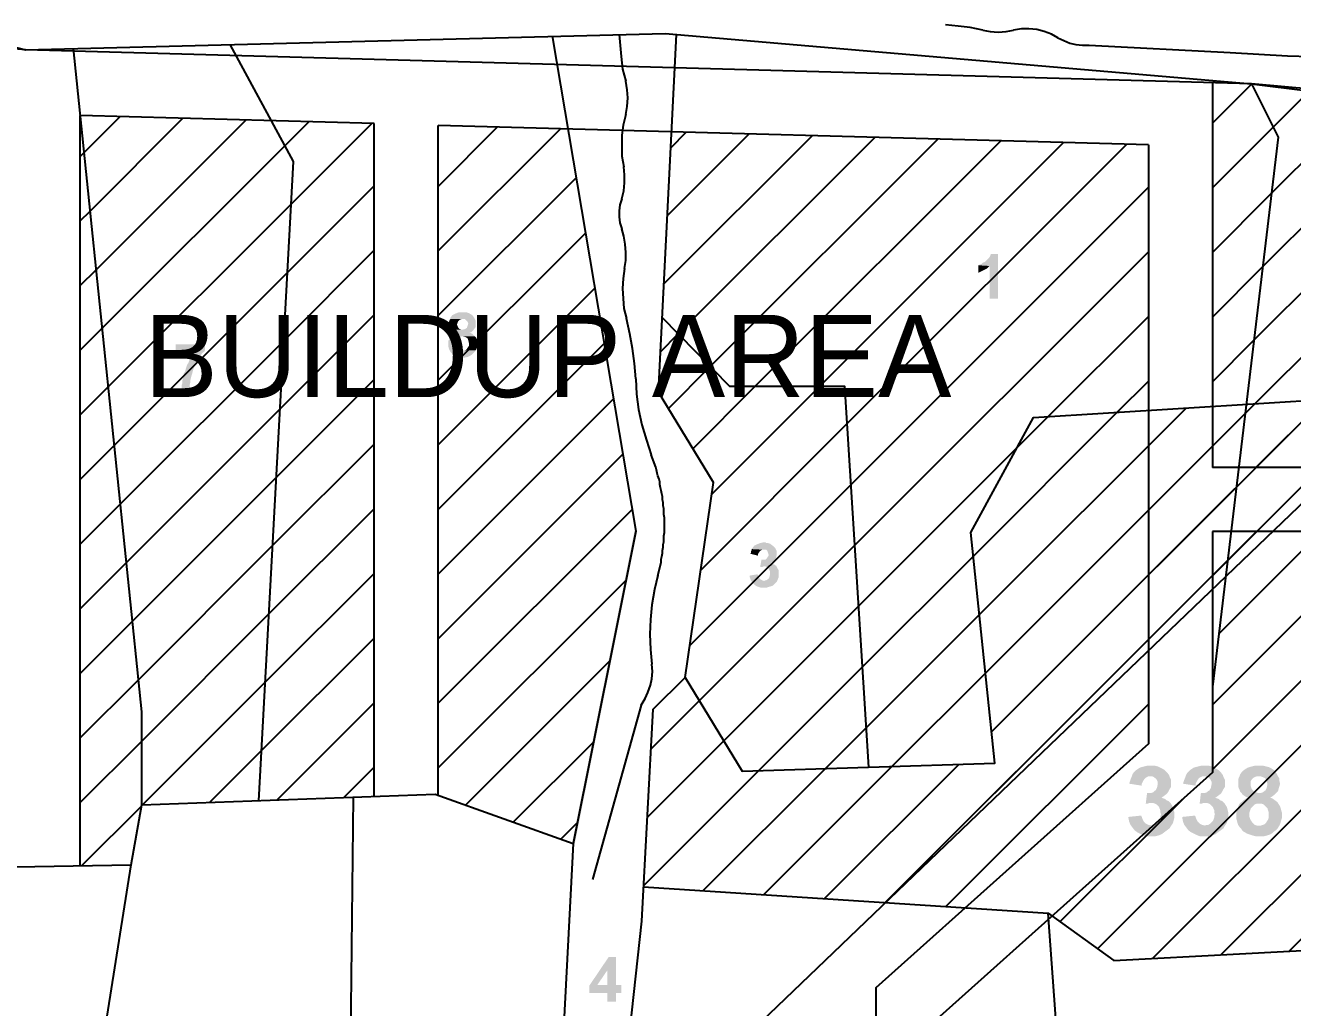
# Model space of a CAD drawing. Header units: metres. Extents: x 297 to 3998, y 336 to 1712.
# Drawn here: x 3133.6 to 3272.2, y 856.9 to 964.4 of the extents above; entities that cross this region are included whole.
import ezdxf

# ---------------------------------------------------------------- set-up
doc = ezdxf.new("R2010")
doc.units = ezdxf.units.M
doc.header["$MEASUREMENT"] = 0
doc.styles.get("Standard").update_dxf_attribs({"font": 'CENSCBK.TTF'})
pattern_1 = [(45, (-2513.5867, 677.9554), (-3.535534, 3.535534), [])]

msp = doc.modelspace()

# ---------------------------------------------------------------- hatches: boundary and pattern name
h = msp.add_hatch()
h.set_pattern_fill('ANSI31', color=2, scale=40, style=0)
h.set_pattern_definition(pattern_1)
h.paths.add_polyline_path([(3270.643, 952.201), (3267.734, 958.018), (3263.458, 958.137), (3263.458, 922.727), (3267.151, 922.956)])
h = msp.add_hatch()
h.set_pattern_fill('ANSI31', color=2, scale=40, style=0)
h.set_pattern_definition(pattern_1)
h.paths.add_polyline_path([(3267.734, 958.018), (3270.643, 952.201), (3267.151, 922.956), (3284.897, 924.057), (3285.443, 923.813), (3313.836, 951.036), (3292.969, 954.891)])
h = msp.add_hatch()
h.set_pattern_fill('ANSI31', color=2, scale=40, style=0)
h.set_pattern_definition(pattern_1)
h.paths.add_polyline_path([(3146.361, 889.296), (3146.361, 879.115), (3159.161, 879.579), (3162.942, 949.51), (3160.528, 953.981), (3139.625, 954.559)])
h = msp.add_hatch()
h.set_pattern_fill('ANSI31', color=2, scale=40, style=0)
h.set_pattern_definition(pattern_1)
h.paths.add_polyline_path([(3139.625, 954.559), (3139.625, 872.475), (3145.197, 872.57), (3146.361, 879.115), (3146.361, 889.296)])
h = msp.add_hatch()
h.set_pattern_fill('ANSI31', color=2, scale=40, style=0)
h.set_pattern_definition(pattern_1)
h.paths.add_polyline_path([(3159.161, 879.579), (3171.77, 880.037), (3171.77, 953.67), (3160.528, 953.981), (3162.942, 949.51)])
h = msp.add_hatch()
h.set_pattern_fill('ANSI31', color=2, scale=40, style=0)
h.set_pattern_definition(pattern_1)
h.paths.add_polyline_path([(3178.77, 880.158), (3193.558, 874.897), (3200.393, 909.076), (3192.951, 953.084), (3178.77, 953.476)])
h = msp.add_hatch()
h.set_pattern_fill('ANSI31', color=2, scale=40, style=0)
h.set_pattern_definition(pattern_1)
h.paths.add_polyline_path([(3256.458, 951.327), (3204.296, 952.77), (3203.276, 932.445), (3210.647, 924.93), (3223.228, 924.93), (3225.846, 883.26), (3230.115, 883.395), (3238.786, 892.151), (3237.046, 908.931), (3243.881, 921.512), (3256.458, 922.292)])
at = {"linetype": 'Continuous'}
for points in [[(3240.027, 939.401), (3239.227, 939.401), (3239.154, 939.183), (3239.009, 938.965), (3238.864, 938.82), (3238.718, 938.674), (3238.573, 938.529), (3238.355, 938.456), (3238.209, 938.311), (3237.991, 938.238), (3237.845, 938.165), (3239.082, 938.092), (3239.082, 934.529), (3240.027, 934.529)], [(3237.845, 938.165), (3237.845, 937.365), (3237.918, 937.365), (3238.209, 937.511), (3238.5, 937.656), (3238.791, 937.802), (3239.009, 938.02), (3239.082, 938.092)], [(3181.413, 933.002), (3181.34, 933.002), (3180.977, 933.002), (3180.613, 932.856), (3180.322, 932.711), (3180.104, 932.42), (3180.104, 932.275), (3181.413, 932.275), (3181.704, 932.275), (3181.849, 932.129), (3181.995, 931.984), (3182.067, 931.766), (3181.995, 931.547), (3181.922, 931.329), (3181.704, 931.184), (3181.413, 931.111), (3180.249, 931.111), (3180.322, 930.966), (3180.395, 930.893), (3180.54, 930.82), (3180.686, 930.82), (3180.54, 930.675), (3180.395, 930.675), (3180.177, 930.457), (3180.031, 930.166), (3179.886, 929.875), (3179.886, 929.584), (3179.886, 929.293), (3179.959, 929.002), (3180.104, 928.711), (3180.322, 928.493), (3180.395, 928.42), (3180.468, 928.348), (3180.758, 928.202), (3181.049, 928.129), (3181.34, 928.057), (3181.631, 928.057), (3181.995, 928.129), (3182.286, 928.275), (3182.504, 928.42), (3182.722, 928.639), (3182.795, 928.711), (3182.867, 928.857), (3181.413, 928.857), (3181.195, 928.857), (3180.977, 929.075), (3180.831, 929.22), (3180.758, 929.511), (3180.758, 929.657), (3180.831, 929.875), (3180.904, 930.093), (3181.122, 930.311), (3181.34, 930.384), (3181.413, 930.384), (3182.795, 930.384), (3182.649, 930.529), (3182.577, 930.602), (3182.504, 930.675), (3182.358, 930.747), (3182.213, 930.82), (3182.358, 930.82), (3182.504, 930.966), (3182.649, 931.111), (3182.867, 931.402), (3182.867, 931.766), (3182.867, 932.129), (3182.722, 932.42), (3182.504, 932.711), (3182.14, 932.929), (3181.922, 933.002), (3181.704, 933.002), (3181.631, 933.002)], [(3180.104, 932.275), (3180.031, 932.202), (3179.959, 931.984), (3179.959, 931.766), (3180.031, 931.547), (3180.104, 931.329), (3180.104, 931.184), (3180.177, 931.184), (3180.249, 931.111), (3181.413, 931.111), (3181.34, 931.111), (3181.122, 931.184), (3180.977, 931.329), (3180.904, 931.475), (3180.831, 931.693), (3180.904, 931.911), (3180.977, 932.056), (3181.122, 932.202), (3181.34, 932.275), (3181.413, 932.275)], [(3182.795, 930.384), (3181.413, 930.384), (3181.486, 930.384), (3181.777, 930.311), (3181.995, 930.166), (3182.067, 929.948), (3182.14, 929.657), (3182.14, 929.366), (3181.995, 929.148), (3181.849, 928.929), (3181.631, 928.857), (3181.486, 928.857), (3182.867, 928.857), (3182.94, 928.929), (3183.013, 929.148), (3183.013, 929.293), (3183.086, 929.511), (3183.013, 929.729), (3183.013, 929.875), (3183.013, 930.093), (3182.94, 930.238), (3182.867, 930.311)], [(3153.269, 929.511), (3150.07, 929.511), (3150.07, 928.639), (3152.179, 928.639), (3152.106, 928.566), (3151.96, 928.348), (3151.815, 928.129), (3151.67, 927.911), (3151.524, 927.693), (3151.451, 927.475), (3151.306, 927.257), (3151.233, 927.039), (3151.161, 926.82), (3151.088, 926.53), (3150.942, 926.311), (3150.942, 926.093), (3150.87, 925.802), (3150.797, 925.584), (3150.797, 925.293), (3150.724, 925.075), (3150.724, 924.857), (3150.724, 924.712), (3151.597, 924.712), (3151.597, 924.784), (3151.597, 925.075), (3151.67, 925.366), (3151.67, 925.584), (3151.742, 925.875), (3151.815, 926.166), (3151.888, 926.384), (3151.96, 926.675), (3152.033, 926.893), (3152.179, 927.184), (3152.251, 927.402), (3152.397, 927.62), (3152.542, 927.839), (3152.688, 928.129), (3152.833, 928.348), (3152.979, 928.566), (3153.197, 928.711), (3153.269, 928.857)], [(3200.248, 909.076), (3193.703, 874.824), (3193.412, 874.897)], [(3200.539, 909.076), (3200.248, 909.076), (3193.703, 874.824)], [(3213.047, 907.113), (3213.047, 906.967), (3212.974, 906.822), (3212.974, 906.676), (3212.902, 906.604), (3213.774, 906.386), (3213.774, 906.458), (3213.774, 906.604), (3213.92, 906.822), (3214.065, 906.967), (3214.211, 907.04), (3214.356, 907.04)], [(3214.429, 907.84), (3214.283, 907.84), (3213.993, 907.767), (3213.629, 907.622), (3213.338, 907.476), (3213.12, 907.185), (3213.047, 907.113), (3214.356, 907.04), (3214.647, 907.04), (3214.792, 906.895), (3214.865, 906.676), (3214.938, 906.458), (3214.865, 906.313), (3214.72, 906.095), (3214.574, 905.949), (3214.283, 905.949), (3214.138, 905.949), (3213.993, 905.149), (3214.065, 905.149), (3214.211, 905.149), (3214.356, 905.222), (3214.429, 905.222), (3215.738, 905.295), (3215.592, 905.367), (3215.52, 905.44), (3215.374, 905.44), (3215.302, 905.513), (3215.156, 905.586), (3215.374, 905.731), (3215.52, 905.876), (3215.665, 906.022), (3215.738, 906.167), (3215.811, 906.531), (3215.811, 906.895), (3215.665, 907.185), (3215.374, 907.476), (3215.083, 907.695), (3214.865, 907.767), (3214.647, 907.767), (3214.574, 907.84)], [(3215.738, 905.295), (3214.429, 905.222), (3214.574, 905.222), (3214.72, 905.149), (3214.865, 905.077), (3214.938, 904.931), (3215.011, 904.786), (3215.083, 904.64), (3215.083, 904.349), (3215.011, 904.058), (3214.938, 903.913), (3214.865, 903.84), (3214.647, 903.695), (3214.574, 903.695), (3214.429, 903.622), (3215.811, 903.549), (3215.883, 903.695), (3216.029, 904.058), (3216.029, 904.422), (3216.029, 904.786), (3215.883, 905.004), (3215.811, 905.149)], [(3213.702, 904.349), (3212.829, 904.204), (3212.829, 904.131), (3212.902, 903.913), (3212.974, 903.695), (3213.12, 903.477), (3213.265, 903.331), (3213.411, 903.186), (3213.629, 903.04), (3213.847, 902.968), (3214.065, 902.895), (3214.283, 902.895), (3214.502, 902.895), (3214.72, 902.895), (3214.938, 902.968), (3215.156, 903.04), (3215.374, 903.113), (3215.52, 903.258), (3215.738, 903.477), (3215.811, 903.549), (3214.429, 903.622), (3214.211, 903.695), (3214.065, 903.768), (3213.92, 903.913), (3213.774, 904.058), (3213.774, 904.204)], [(3256.681, 883.405), (3256.608, 883.405), (3256.317, 883.405), (3256.026, 883.333), (3255.735, 883.26), (3255.517, 883.187), (3255.299, 883.042), (3255.081, 882.896), (3254.862, 882.678), (3254.717, 882.46), (3254.644, 882.242), (3256.681, 882.242), (3256.899, 882.242), (3257.044, 882.169), (3257.335, 881.951), (3257.48, 881.66), (3257.48, 881.369), (3257.408, 881.005), (3257.262, 880.715), (3257.117, 880.642), (3256.971, 880.496), (3256.753, 880.424), (3256.535, 880.424), (3256.317, 880.424), (3256.171, 879.26), (3256.39, 879.26), (3256.608, 879.333), (3256.826, 879.333), (3258.789, 879.406), (3258.644, 879.551), (3258.426, 879.624), (3258.28, 879.769), (3258.062, 879.842), (3257.844, 879.915), (3257.917, 879.915), (3258.208, 880.133), (3258.499, 880.351), (3258.644, 880.569), (3258.789, 880.86), (3258.935, 881.078), (3258.935, 881.369), (3258.935, 881.66), (3258.935, 881.878), (3258.789, 882.169), (3258.717, 882.387), (3258.499, 882.678), (3258.28, 882.896), (3258.062, 883.042), (3257.771, 883.187), (3257.48, 883.333), (3257.19, 883.405), (3256.899, 883.405)], [(3262.571, 883.405), (3262.498, 883.405), (3262.207, 883.405), (3261.917, 883.333), (3261.626, 883.26), (3261.407, 883.187), (3261.189, 883.042), (3260.971, 882.896), (3260.753, 882.678), (3260.608, 882.46), (3260.535, 882.242), (3262.571, 882.242), (3262.789, 882.242), (3262.935, 882.169), (3263.226, 881.951), (3263.371, 881.66), (3263.371, 881.369), (3263.298, 881.005), (3263.153, 880.715), (3263.007, 880.642), (3262.862, 880.496), (3262.644, 880.424), (3262.426, 880.424), (3262.207, 880.424), (3262.062, 879.26), (3262.28, 879.26), (3262.498, 879.333), (3262.716, 879.333), (3264.68, 879.406), (3264.535, 879.551), (3264.316, 879.624), (3264.171, 879.769), (3263.953, 879.842), (3263.735, 879.915), (3263.807, 879.915), (3264.098, 880.133), (3264.389, 880.351), (3264.535, 880.569), (3264.68, 880.86), (3264.825, 881.078), (3264.825, 881.369), (3264.825, 881.66), (3264.825, 881.878), (3264.68, 882.169), (3264.607, 882.387), (3264.389, 882.678), (3264.171, 882.896), (3263.953, 883.042), (3263.662, 883.187), (3263.371, 883.333), (3263.08, 883.405), (3262.789, 883.405)], [(3268.534, 883.405), (3268.316, 883.405), (3268.098, 883.405), (3267.807, 883.333), (3267.516, 883.26), (3267.298, 883.187), (3267.08, 883.042), (3266.862, 882.896), (3266.643, 882.678), (3266.498, 882.46), (3266.425, 882.242), (3268.534, 882.242), (3268.752, 882.242), (3268.971, 882.169), (3269.261, 882.024), (3269.407, 881.733), (3269.48, 881.369), (3269.407, 881.005), (3269.261, 880.715), (3268.971, 880.496), (3268.752, 880.424), (3268.534, 880.424), (3266.643, 880.424), (3266.789, 880.205), (3266.934, 880.133), (3267.153, 879.987), (3267.371, 879.915), (3267.298, 879.915), (3267.08, 879.769), (3266.862, 879.624), (3266.716, 879.478), (3266.498, 879.333), (3266.353, 879.115), (3266.28, 878.896), (3266.207, 878.678), (3266.134, 878.46), (3266.062, 878.169), (3266.062, 877.951), (3266.062, 877.66), (3266.134, 877.442), (3266.207, 877.151), (3266.28, 876.933), (3266.425, 876.715), (3266.571, 876.569), (3266.716, 876.351), (3266.862, 876.206), (3267.007, 876.133), (3267.225, 875.988), (3267.443, 875.915), (3267.662, 875.842), (3267.88, 875.769), (3268.171, 875.697), (3268.389, 875.697), (3268.607, 875.697), (3268.898, 875.697), (3269.116, 875.697), (3269.407, 875.769), (3269.625, 875.842), (3269.843, 875.915), (3270.061, 876.06), (3270.207, 876.206), (3270.425, 876.351), (3270.57, 876.497), (3270.789, 876.86), (3268.607, 876.86), (3268.316, 876.86), (3268.098, 876.933), (3267.952, 877.078), (3267.807, 877.224), (3267.662, 877.442), (3267.589, 877.587), (3267.516, 877.806), (3267.516, 878.097), (3267.516, 878.315), (3267.589, 878.533), (3267.662, 878.751), (3267.807, 878.896), (3267.952, 879.042), (3268.098, 879.187), (3268.316, 879.26), (3268.607, 879.26), (3270.643, 879.333), (3270.498, 879.478), (3270.207, 879.696), (3269.989, 879.842), (3269.771, 879.915), (3269.916, 879.987), (3270.207, 880.205), (3270.425, 880.424), (3270.643, 880.642), (3270.716, 880.933), (3270.789, 881.151), (3270.861, 881.442), (3270.789, 881.733), (3270.789, 882.024), (3270.643, 882.242), (3270.498, 882.533), (3270.352, 882.751), (3270.134, 882.969), (3269.916, 883.114), (3269.625, 883.26), (3269.334, 883.333), (3269.043, 883.405), (3268.752, 883.405)], [(3254.644, 882.242), (3254.499, 881.878), (3254.426, 881.66), (3254.353, 881.442), (3255.735, 881.224), (3255.735, 881.442), (3255.881, 881.733), (3256.026, 881.951), (3256.171, 882.096), (3256.462, 882.242), (3256.681, 882.242)], [(3260.535, 882.242), (3260.389, 881.878), (3260.317, 881.66), (3260.244, 881.442), (3261.626, 881.224), (3261.626, 881.442), (3261.771, 881.733), (3261.917, 881.951), (3262.062, 882.096), (3262.353, 882.242), (3262.571, 882.242)], [(3266.425, 882.242), (3266.353, 882.096), (3266.28, 881.878), (3266.28, 881.733), (3266.28, 881.296), (3266.28, 881.151), (3266.353, 880.933), (3266.425, 880.787), (3266.498, 880.569), (3266.643, 880.424), (3268.534, 880.424), (3268.462, 880.424), (3268.243, 880.496), (3268.025, 880.569), (3267.88, 880.715), (3267.734, 880.933), (3267.662, 881.151), (3267.662, 881.369), (3267.662, 881.514), (3267.662, 881.733), (3267.807, 881.951), (3267.952, 882.096), (3268.098, 882.169), (3268.316, 882.242), (3268.534, 882.242)], [(3258.789, 879.406), (3256.826, 879.333), (3256.971, 879.333), (3257.19, 879.26), (3257.335, 879.187), (3257.626, 878.896), (3257.699, 878.678), (3257.771, 878.533), (3257.771, 878.315), (3257.844, 878.097), (3257.771, 877.878), (3257.771, 877.733), (3257.699, 877.515), (3257.626, 877.369), (3257.335, 877.078), (3257.117, 876.933), (3256.971, 876.933), (3256.753, 876.86), (3258.862, 876.715), (3259.008, 876.933), (3259.153, 877.151), (3259.226, 877.442), (3259.299, 877.733), (3259.299, 878.024), (3259.299, 878.315), (3259.226, 878.606), (3259.153, 878.896), (3259.008, 879.115), (3258.935, 879.26)], [(3264.68, 879.406), (3262.716, 879.333), (3262.862, 879.333), (3263.08, 879.26), (3263.226, 879.187), (3263.516, 878.896), (3263.589, 878.678), (3263.662, 878.533), (3263.662, 878.315), (3263.735, 878.097), (3263.662, 877.878), (3263.662, 877.733), (3263.589, 877.515), (3263.516, 877.369), (3263.226, 877.078), (3263.007, 876.933), (3262.862, 876.933), (3262.644, 876.86), (3264.753, 876.715), (3264.898, 876.933), (3265.044, 877.151), (3265.116, 877.442), (3265.189, 877.733), (3265.189, 878.024), (3265.189, 878.315), (3265.116, 878.606), (3265.044, 878.896), (3264.898, 879.115), (3264.825, 879.26)], [(3270.643, 879.333), (3268.607, 879.26), (3268.825, 879.26), (3269.043, 879.187), (3269.189, 879.042), (3269.334, 878.896), (3269.48, 878.751), (3269.552, 878.533), (3269.625, 878.315), (3269.625, 878.169), (3269.625, 877.951), (3269.625, 877.733), (3269.552, 877.515), (3269.407, 877.297), (3269.334, 877.151), (3269.189, 877.006), (3268.971, 876.933), (3268.752, 876.86), (3268.607, 876.86), (3270.789, 876.86), (3270.861, 877.006), (3270.934, 877.224), (3271.007, 877.515), (3271.08, 877.733), (3271.08, 878.024), (3271.08, 878.242), (3271.007, 878.46), (3270.934, 878.751), (3270.861, 878.969), (3270.716, 879.187)], [(3255.662, 877.951), (3254.281, 877.806), (3254.281, 877.66), (3254.353, 877.297), (3254.499, 876.933), (3254.717, 876.642), (3254.935, 876.351), (3255.226, 876.133), (3255.517, 875.988), (3255.808, 875.842), (3256.171, 875.697), (3256.535, 875.697), (3256.899, 875.697), (3257.262, 875.697), (3257.553, 875.769), (3257.917, 875.915), (3258.208, 876.133), (3258.499, 876.351), (3258.789, 876.569), (3258.862, 876.715), (3256.753, 876.86), (3256.462, 876.933), (3256.171, 877.078), (3255.953, 877.297), (3255.808, 877.587), (3255.735, 877.806)], [(3261.553, 877.951), (3260.171, 877.806), (3260.171, 877.66), (3260.244, 877.297), (3260.389, 876.933), (3260.608, 876.642), (3260.826, 876.351), (3261.117, 876.133), (3261.407, 875.988), (3261.698, 875.842), (3262.062, 875.697), (3262.426, 875.697), (3262.789, 875.697), (3263.153, 875.697), (3263.444, 875.769), (3263.807, 875.915), (3264.098, 876.133), (3264.389, 876.351), (3264.68, 876.569), (3264.753, 876.715), (3262.644, 876.86), (3262.353, 876.933), (3262.062, 877.078), (3261.844, 877.297), (3261.698, 877.587), (3261.626, 877.806)], [(3198.212, 862.461), (3197.412, 862.461), (3195.303, 859.334), (3195.303, 858.534), (3197.266, 858.534), (3197.266, 857.589), (3198.212, 857.589), (3198.212, 858.534), (3198.794, 858.534), (3198.794, 859.407), (3196.176, 859.407), (3197.266, 861.007)], [(3198.212, 862.461), (3197.266, 861.007), (3197.266, 859.407), (3196.176, 859.407), (3198.212, 859.407)]]:
    msp.add_hatch(color=0, dxfattribs=at).paths.add_polyline_path(points)
h = msp.add_hatch()
h.set_pattern_fill('ANSI31', color=2, scale=40, style=0)
h.set_pattern_definition(pattern_1)
h.paths.add_polyline_path([(3205.775, 893.077), (3212.029, 882.823), (3225.846, 883.26), (3223.228, 924.93), (3210.647, 924.93), (3203.276, 932.445), (3202.866, 924.275), (3208.902, 914.385)])
h = msp.add_hatch()
h.set_pattern_fill('ANSI31', color=2, scale=40, style=0)
h.set_pattern_definition(pattern_1)
h.paths.add_polyline_path([(3212.029, 882.823), (3205.775, 893.077), (3202.284, 889.587), (3201.25, 870.171), (3227.683, 868.432), (3285.443, 923.813), (3284.897, 924.057), (3243.881, 921.512), (3237.046, 908.931), (3239.664, 883.696)])
h = msp.add_hatch()
h.set_pattern_fill('ANSI31', color=2, scale=40, style=0)
h.set_pattern_definition(pattern_1)
h.paths.add_polyline_path([(3284.897, 924.057), (3256.458, 922.292), (3256.458, 896.022), (3285.443, 923.813)])
h = msp.add_hatch()
h.set_pattern_fill('ANSI31', color=2, scale=40, style=0)
h.set_pattern_definition(pattern_1)
h.paths.add_polyline_path([(3284.897, 924.057), (3269.429, 923.097), (3266.858, 920.501), (3266.327, 916.053), (3302.781, 916.053)])
h = msp.add_hatch()
h.set_pattern_fill('ANSI31', color=2, scale=40, style=0)
h.set_pattern_definition(pattern_1)
h.paths.add_polyline_path([(3256.458, 909.999), (3238.786, 892.151), (3239.664, 883.696), (3230.115, 883.395), (3216.057, 869.197), (3236.43, 867.856), (3256.458, 885.788)])
h = msp.add_hatch()
h.set_pattern_fill('ANSI31', color=2, scale=40, style=0)
h.set_pattern_definition(pattern_1)
h.paths.add_polyline_path([(3265.491, 909.053), (3263.458, 892.029), (3263.458, 882.66), (3245.913, 866.951), (3252.681, 862.098), (3280.17, 863.552), (3297.841, 866.17), (3307.459, 909.053)])

# ---------------------------------------------------------------- linework, layer by layer
at = {"color": 2}
for p, q in [((3324.919, 961.664), (2982.841, 633.673)), ((3263.458, 958.137), (3263.458, 916.053)), ((3139.625, 872.475), (3139.625, 954.559)), ((3171.77, 880.037), (3171.77, 953.67)), ((3178.77, 880.158), (3178.77, 953.476)), ((3387.322, 916.053), (3263.458, 916.053)), ((3387.322, 909.053), (3263.458, 909.053))]:
    msp.add_line(p, q, dxfattribs=at)
at = {"color": 0, "linetype": 'Continuous'}
for p, q in [((3146.361, 889.296), (3138.87, 961.873)), ((3146.361, 879.115), (3146.361, 889.296)), ((3145.197, 872.57), (3146.361, 879.115)), ((3084.983, 871.552), (3145.197, 872.57)), ((3137.94, 826.767), (3145.197, 872.57))]:
    msp.add_line(p, q, dxfattribs=at)
at = {"color": 0}
msp.add_line((3169.46, 879.953), (3168.614, 803.702), dxfattribs=at)
at = {"color": 2}
for points in [[(3387.322, 947.278), (3267.734, 958.018), (3133.634, 961.727), (3006.007, 973.145), (2936.557, 967.472), (2915.104, 1002.815), (2903.541, 1035.904), (2892.812, 1041.255)], [(3171.77, 953.67), (3139.625, 954.559)], [(3256.458, 951.327), (3178.77, 953.476)], [(3256.458, 951.327), (3256.458, 885.788), (3226.654, 859.104), (3226.654, 803.712), (3202.241, 788.955), (3202.241, 768.947)], [(3263.458, 909.053), (3263.458, 882.66), (3233.654, 855.976), (3233.654, 799.763), (3209.241, 785.007), (3209.241, 695.038), (3235.611, 692.292)]]:
    msp.add_lwpolyline(points, dxfattribs=at)
at = {"color": 0, "linetype": 'Continuous'}
for points in [[(3034.15, 769.813), (3036.987, 759.341), (3073.057, 773.376), (3076.257, 789.957), (3071.966, 818.319), (3073.275, 838.827), (3084.838, 851.626), (3085.201, 896.35), (3068.766, 905.004), (3066.73, 918.167), (3049.64, 934.311), (3011.897, 924.13), (3006.007, 973.145), (3023.606, 973.508), (3115.163, 966.6), (3133.634, 961.727), (3203.593, 963.545), (3267.734, 958.018), (3292.969, 954.891), (3329.185, 948.201), (3379.072, 947.692)], [(3238.355, 963.909), (3236.973, 964.2), (3235.664, 964.345), (3234.282, 964.491)], [(3238.355, 963.909), (3239.154, 963.763), (3240.027, 963.691), (3240.9, 963.763), (3241.7, 963.909)], [(3246.572, 963.036), (3245.845, 963.472), (3245.045, 963.763), (3244.245, 963.982), (3243.372, 964.054), (3242.572, 964.054), (3241.7, 963.909)], [(3159.16, 879.551), (3162.942, 949.51), (3156.033, 962.309)], [(3193.558, 874.897), (3191.085, 827.845), (3196.103, 817.664), (3203.302, 816.574), (3203.957, 809.956), (3216.683, 786.321), (3221.119, 791.193), (3211.084, 807.774), (3211.011, 817.955), (3196.466, 824.282), (3201.048, 866.388), (3202.284, 889.587), (3205.775, 893.077), (3208.902, 914.385), (3202.866, 924.275), (3204.83, 963.4)], [(3191.23, 963.254), (3200.393, 909.076), (3193.558, 874.897)], [(3198.575, 963.4), (3198.794, 961), (3198.939, 959.618), (3199.303, 958.309)], [(3246.572, 963.036), (3247.227, 962.745), (3247.881, 962.454), (3248.536, 962.309), (3249.263, 962.236), (3249.99, 962.236), (3265.407, 961.436), (3271.661, 961.073), (3274.207, 961), (3276.679, 961.073)], [(3199.303, 954.673), (3199.448, 955.546), (3199.521, 956.491), (3199.448, 957.364), (3199.303, 958.309)], [(3267.734, 958.018), (3270.643, 952.201), (3263.458, 892.029)], [(3199.303, 954.673), (3199.012, 953.51), (3198.866, 952.419), (3198.866, 951.255), (3198.866, 950.092), (3199.084, 948.928)], [(3198.866, 945.437), (3199.084, 946.31), (3199.157, 947.183), (3199.157, 948.055), (3199.084, 948.928)], [(3198.866, 945.437), (3198.648, 944.783), (3198.575, 944.128), (3198.575, 943.474), (3198.648, 942.819), (3198.866, 942.165)], [(3199.157, 937.802), (3199.303, 938.674), (3199.303, 939.547), (3199.23, 940.492), (3199.084, 941.365), (3198.866, 942.165)], [(3199.157, 937.802), (3199.012, 936.711), (3198.939, 935.62), (3199.012, 934.529), (3199.084, 933.438), (3199.375, 932.347)], [(3200.393, 925.73), (3200.248, 927.402), (3200.03, 929.075), (3199.739, 930.675), (3199.375, 932.347)], [(3203.23, 932.493), (3210.647, 924.93), (3223.228, 924.93), (3225.846, 883.26)], [(3200.393, 925.73), (3200.466, 924.057), (3200.684, 922.384), (3201.048, 920.712), (3201.557, 919.039), (3202.066, 917.439)], [(3205.775, 893.077), (3212.029, 882.823), (3239.664, 883.696), (3237.046, 908.931), (3243.881, 921.512), (3284.897, 924.057), (3308.459, 913.512), (3316.095, 919.185), (3388.344, 921.223)], [(3202.793, 904.204), (3203.157, 905.658), (3203.157, 906.022), (3203.23, 906.313), (3203.302, 906.676), (3203.302, 906.967), (3203.375, 907.331), (3203.375, 907.622), (3203.448, 907.913), (3203.448, 908.276), (3203.448, 908.567), (3203.521, 908.931), (3203.521, 909.222), (3203.521, 909.585), (3203.521, 909.876), (3203.521, 910.24), (3203.521, 910.531), (3203.448, 910.894), (3203.448, 911.185), (3203.448, 911.549), (3203.375, 911.84), (3203.375, 912.203), (3203.302, 912.494), (3203.302, 912.858), (3203.23, 913.149), (3203.157, 913.512), (3203.084, 913.803), (3203.011, 914.167), (3203.011, 914.458), (3202.939, 914.749), (3202.793, 915.112), (3202.721, 915.403), (3202.648, 915.767), (3202.575, 916.058), (3202.066, 917.439)], [(3202.793, 904.204), (3202.43, 902.677), (3202.139, 901.004), (3201.993, 899.404), (3201.921, 897.804), (3201.993, 896.132), (3202.139, 894.532)], [(3200.975, 890.023), (3201.412, 890.75), (3201.702, 891.405), (3201.993, 892.205), (3202.139, 892.932), (3202.212, 893.732), (3202.139, 894.532)], [(3200.975, 890.023), (3195.667, 870.97)], [(3146.361, 879.115), (3178.431, 880.278), (3193.558, 874.897)], [(3201.25, 870.171), (3245.481, 867.261), (3252.681, 862.098), (3280.17, 863.552), (3297.841, 866.17)], [(3251.663, 782.685), (3245.481, 867.261)]]:
    msp.add_lwpolyline(points, dxfattribs=at)
at = {"color": 1, "linetype": 'ByBlock'}
msp.add_circle((3312.782, 1009.358), 500, dxfattribs=at)

# ---------------------------------------------------------------- texts
at = {"color": 4, "linetype": 'Continuous'}
msp.add_text('BUILDUP AREA ', height=9, dxfattribs=at).set_placement((3146.636, 923.738))

doc.saveas('drawing.dxf')
